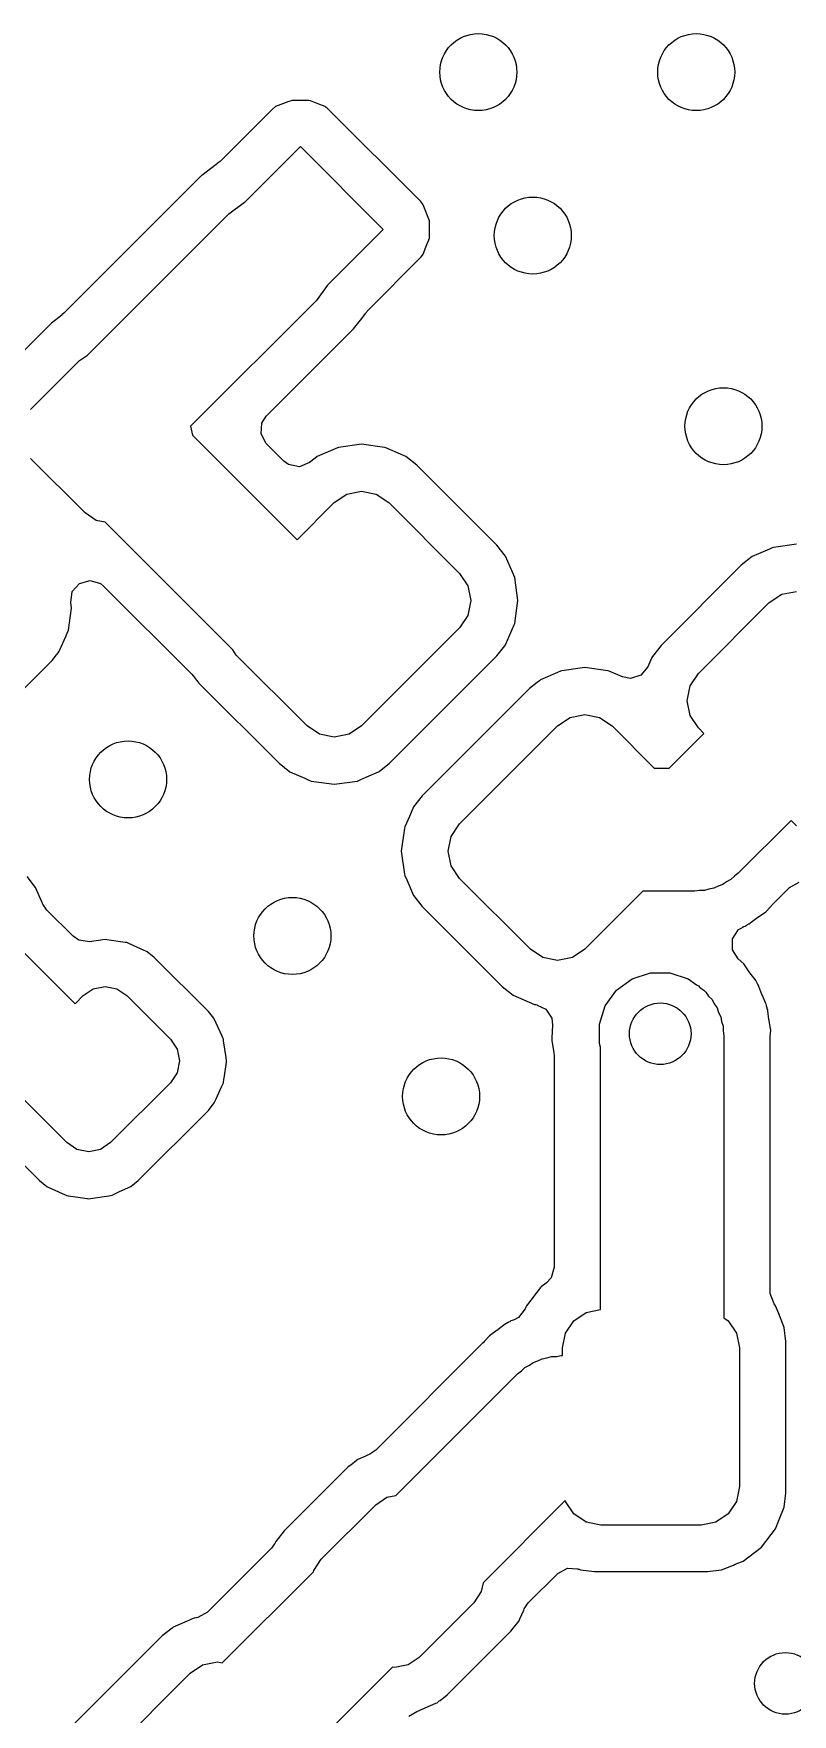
# Model space of a CAD drawing. Extents: x 4.14 to 8.85, y -5.31 to -1.77.
# Drawn here: x 6.0959 to 6.2898, y -4.1699 to -3.7404 of the extents above; entities that cross this region are included whole.
import ezdxf

# ---------------------------------------------------------------- set-up
doc = ezdxf.new("R2010")
doc.units = 0
doc.header["$MEASUREMENT"] = 0
doc.layers.add('BLACK', color=7, linetype='CONTINUOUS')

msp = doc.modelspace()

# ---------------------------------------------------------------- linework, layer by layer
at = {"layer": 'BLACK', "linetype": 'CONTINUOUS'}
for p, q in [((6.16112, -3.75774), (6.1577, -3.75906)), ((6.16139, -3.75764), (6.16112, -3.75774)), ((6.16182, -3.75747), (6.16139, -3.75764)), ((6.16403, -3.75747), (6.16182, -3.75747)), ((6.16576, -3.75747), (6.16403, -3.75747)), ((6.16622, -3.75747), (6.16576, -3.75747)), ((6.16576, -3.75747), (6.16576, -3.75747)), ((6.16665, -3.75763), (6.16622, -3.75747)), ((6.16873, -3.75844), (6.16665, -3.75763)), ((6.16665, -3.75763), (6.16665, -3.75763)), ((6.15691, -3.7597), (6.14353, -3.77307)), ((6.1577, -3.75906), (6.15691, -3.7597)), ((6.17034, -3.75905), (6.16873, -3.75844)), ((6.17063, -3.75928), (6.17034, -3.75905)), ((6.17092, -3.75951), (6.17063, -3.75928)), ((6.17115, -3.7597), (6.17092, -3.75951)), ((6.1948, -3.78334), (6.17115, -3.7597)), ((6.14982, -3.78352), (6.16403, -3.7693)), ((6.16403, -3.7693), (6.18519, -3.79046)), ((6.14255, -3.77383), (6.13884, -3.77668)), ((6.14257, -3.77381), (6.14255, -3.77383)), ((6.14255, -3.77383), (6.14255, -3.77383)), ((6.14258, -3.77381), (6.14257, -3.77381)), ((6.14279, -3.77365), (6.14258, -3.77381)), ((6.14353, -3.77307), (6.14279, -3.77365)), ((6.14279, -3.77365), (6.14279, -3.77365)), ((6.13871, -3.77677), (6.1036, -3.81189)), ((6.13884, -3.77668), (6.13871, -3.77677)), ((6.14579, -3.78643), (6.14978, -3.78353)), ((6.14978, -3.78353), (6.14982, -3.78352)), ((6.19543, -3.78414), (6.1948, -3.78334)), ((6.10963, -3.82259), (6.14579, -3.78643)), ((6.19702, -3.78825), (6.19543, -3.78414)), ((6.18519, -3.79046), (6.17097, -3.80468)), ((6.19702, -3.78959), (6.19702, -3.78825)), ((6.19702, -3.79191), (6.19702, -3.78959)), ((6.19702, -3.79266), (6.19702, -3.79191)), ((6.19521, -3.79706), (6.19544, -3.79677)), ((6.19544, -3.79677), (6.19638, -3.79431)), ((6.19638, -3.79431), (6.19686, -3.79308)), ((6.19686, -3.79308), (6.19702, -3.79266)), ((6.19686, -3.79308), (6.19686, -3.79308)), ((6.18142, -3.81096), (6.1948, -3.79758)), ((6.1948, -3.79758), (6.19489, -3.79746)), ((6.19489, -3.79746), (6.19521, -3.79706)), ((6.17096, -3.80471), (6.16807, -3.8087)), ((6.17097, -3.80468), (6.17096, -3.80471)), ((6.16807, -3.8087), (6.13599, -3.84077)), ((6.10306, -3.81234), (6.10039, -3.81444)), ((6.1036, -3.81189), (6.10305, -3.81232)), ((6.10305, -3.81232), (6.10306, -3.81234)), ((6.17761, -3.81588), (6.17939, -3.81362)), ((6.17939, -3.81362), (6.18051, -3.81219)), ((6.18051, -3.81219), (6.18069, -3.81195)), ((6.18051, -3.81219), (6.18051, -3.81219)), ((6.18069, -3.81195), (6.18076, -3.8118)), ((6.18076, -3.8118), (6.18142, -3.81096)), ((6.10028, -3.81454), (6.09649, -3.81833)), ((6.10039, -3.81444), (6.10028, -3.81454)), ((6.15533, -3.83816), (6.17751, -3.81598)), ((6.17751, -3.81598), (6.17761, -3.81588)), ((6.17751, -3.81598), (6.17751, -3.81598)), ((6.09649, -3.81833), (6.08559, -3.82924)), ((6.09509, -3.83647), (6.10762, -3.82394)), ((6.10762, -3.82394), (6.10963, -3.82259)), ((6.15419, -3.83994), (6.15533, -3.83816)), ((6.13599, -3.84077), (6.13644, -3.84302)), ((6.13644, -3.84302), (6.16319, -3.86977)), ((6.15399, -3.84272), (6.15419, -3.83994)), ((6.15533, -3.84518), (6.15399, -3.84272)), ((6.1598, -3.84965), (6.15533, -3.84518)), ((6.1729, -3.84653), (6.16834, -3.8485)), ((6.17348, -3.84628), (6.1729, -3.84653)), ((6.17379, -3.84614), (6.17348, -3.84628)), ((6.17348, -3.84628), (6.17348, -3.84628)), ((6.17967, -3.84534), (6.17379, -3.84614)), ((6.18555, -3.84614), (6.17967, -3.84534)), ((6.18586, -3.84628), (6.18555, -3.84614)), ((6.18708, -3.8468), (6.18586, -3.84628)), ((6.18586, -3.84628), (6.18586, -3.84628)), ((6.191, -3.8485), (6.18708, -3.8468)), ((6.10901, -3.86291), (6.09509, -3.84899)), ((6.16103, -3.85055), (6.1598, -3.84965)), ((6.16377, -3.85108), (6.16103, -3.85055)), ((6.16637, -3.85004), (6.16377, -3.85108)), ((6.1678, -3.84892), (6.16637, -3.85004)), ((6.16834, -3.8485), (6.1678, -3.84892)), ((6.1938, -3.8507), (6.191, -3.8485)), ((6.21428, -3.87117), (6.1938, -3.8507)), ((6.16319, -3.86977), (6.17271, -3.86025)), ((6.17271, -3.86025), (6.1759, -3.85812)), ((6.1759, -3.85812), (6.17967, -3.85737)), ((6.17967, -3.85737), (6.18344, -3.85812)), ((6.18344, -3.85812), (6.18663, -3.86025)), ((6.18663, -3.86025), (6.20472, -3.87835)), ((6.11188, -3.86483), (6.10901, -3.86291)), ((6.11417, -3.86529), (6.11188, -3.86483)), ((6.14674, -3.89787), (6.11417, -3.86529)), ((6.21648, -3.87398), (6.21428, -3.87117)), ((6.21884, -3.87942), (6.21648, -3.87398)), ((6.27949, -3.87407), (6.27669, -3.87627)), ((6.28392, -3.87215), (6.27949, -3.87407)), ((6.28463, -3.87185), (6.28392, -3.87215)), ((6.28494, -3.87172), (6.28463, -3.87185)), ((6.28463, -3.87185), (6.28463, -3.87185)), ((6.29082, -3.87091), (6.28494, -3.87172)), ((6.20472, -3.87835), (6.20686, -3.88154)), ((6.27669, -3.87627), (6.25621, -3.89675)), ((6.10574, -3.88302), (6.10759, -3.88092)), ((6.10759, -3.88092), (6.11028, -3.88015)), ((6.11028, -3.88015), (6.11295, -3.88095)), ((6.11295, -3.88095), (6.11375, -3.8816)), ((6.11375, -3.8816), (6.13625, -3.9041)), ((6.20686, -3.88154), (6.20761, -3.88531)), ((6.21964, -3.88531), (6.21884, -3.87942)), ((6.10533, -3.88578), (6.10574, -3.88302)), ((6.10553, -3.88727), (6.10533, -3.88578)), ((6.20761, -3.88531), (6.20686, -3.88907)), ((6.21884, -3.89119), (6.21964, -3.88531)), ((6.26577, -3.90392), (6.28386, -3.88583)), ((6.28386, -3.88583), (6.28705, -3.88369)), ((6.28705, -3.88369), (6.29082, -3.88294)), ((6.10476, -3.89289), (6.10553, -3.88727)), ((6.20686, -3.88907), (6.20472, -3.89227)), ((6.2187, -3.8915), (6.21884, -3.89119)), ((6.10251, -3.89809), (6.10408, -3.89447)), ((6.10408, -3.89447), (6.10445, -3.8936)), ((6.10445, -3.8936), (6.10476, -3.89289)), ((6.20472, -3.89227), (6.17967, -3.91732)), ((6.21648, -3.89664), (6.21811, -3.89288)), ((6.21811, -3.89288), (6.2187, -3.8915)), ((6.2187, -3.8915), (6.2187, -3.8915)), ((6.10056, -3.90058), (6.10168, -3.89915)), ((6.10168, -3.89915), (6.10184, -3.89895)), ((6.10184, -3.89895), (6.1023, -3.89836)), ((6.1023, -3.89836), (6.10251, -3.89809)), ((6.14765, -3.89923), (6.14674, -3.89787)), ((6.16575, -3.91732), (6.14765, -3.89923)), ((6.18684, -3.92688), (6.21428, -3.89944)), ((6.21428, -3.89944), (6.21627, -3.8969)), ((6.21627, -3.8969), (6.21628, -3.89689)), ((6.21628, -3.89689), (6.21648, -3.89664)), ((6.21628, -3.89689), (6.21628, -3.89689)), ((6.25389, -3.89984), (6.25285, -3.90223)), ((6.25401, -3.89955), (6.25389, -3.89984)), ((6.25389, -3.89984), (6.25389, -3.89984)), ((6.25621, -3.89675), (6.25401, -3.89955)), ((6.08561, -3.91556), (6.10041, -3.90076)), ((6.10041, -3.90076), (6.10051, -3.90065)), ((6.10051, -3.90065), (6.10056, -3.90058)), ((6.10051, -3.90065), (6.10051, -3.90065)), ((6.13625, -3.9041), (6.13664, -3.90454)), ((6.22973, -3.9037), (6.22541, -3.90557)), ((6.23055, -3.90335), (6.22973, -3.9037)), ((6.23086, -3.90321), (6.23055, -3.90335)), ((6.23055, -3.90335), (6.23055, -3.90335)), ((6.23674, -3.90241), (6.23086, -3.90321)), ((6.24262, -3.90321), (6.23674, -3.90241)), ((6.24293, -3.90335), (6.24262, -3.90321)), ((6.24633, -3.90481), (6.24293, -3.90335)), ((6.24293, -3.90335), (6.24293, -3.90335)), ((6.25285, -3.90223), (6.25106, -3.90438)), ((6.26363, -3.90712), (6.26577, -3.90392)), ((6.13664, -3.90454), (6.1381, -3.9064)), ((6.1381, -3.9064), (6.15858, -3.92688)), ((6.2226, -3.90777), (6.19517, -3.9352)), ((6.22451, -3.90627), (6.2226, -3.90777)), ((6.22516, -3.90577), (6.22451, -3.90627)), ((6.22541, -3.90557), (6.22516, -3.90577)), ((6.22516, -3.90577), (6.22516, -3.90577)), ((6.2484, -3.90522), (6.24633, -3.90481)), ((6.25106, -3.90438), (6.2484, -3.90522)), ((6.26288, -3.91088), (6.26363, -3.90712)), ((6.26363, -3.91465), (6.26288, -3.91088)), ((6.22978, -3.91732), (6.23297, -3.91519)), ((6.23297, -3.91519), (6.23674, -3.91444)), ((6.23674, -3.91444), (6.24051, -3.91519)), ((6.24051, -3.91519), (6.2437, -3.91732)), ((6.26577, -3.91784), (6.26363, -3.91465)), ((6.16894, -3.91946), (6.16575, -3.91732)), ((6.17271, -3.92021), (6.16894, -3.91946)), ((6.17648, -3.91946), (6.17271, -3.92021)), ((6.17967, -3.91732), (6.17648, -3.91946)), ((6.20472, -3.94238), (6.22978, -3.91732)), ((6.2437, -3.91732), (6.25447, -3.92809)), ((6.2583, -3.92809), (6.26716, -3.91923)), ((6.26716, -3.91923), (6.26577, -3.91784)), ((6.15858, -3.92688), (6.16138, -3.92908)), ((6.16138, -3.92908), (6.16518, -3.93072)), ((6.18105, -3.93037), (6.18404, -3.92908)), ((6.18404, -3.92908), (6.18429, -3.92888)), ((6.18429, -3.92888), (6.18545, -3.92797)), ((6.18545, -3.92797), (6.18684, -3.92688)), ((6.25447, -3.92809), (6.2583, -3.92809)), ((6.16518, -3.93072), (6.16602, -3.93109)), ((6.16602, -3.93109), (6.16683, -3.93143)), ((6.16683, -3.93143), (6.17271, -3.93224)), ((6.17271, -3.93224), (6.17859, -3.93143)), ((6.17859, -3.93143), (6.17946, -3.93106)), ((6.17946, -3.93106), (6.18105, -3.93037)), ((6.19297, -3.938), (6.19191, -3.94047)), ((6.19517, -3.9352), (6.19297, -3.938)), ((6.19191, -3.94047), (6.19075, -3.94313)), ((6.20259, -3.94557), (6.20472, -3.94238)), ((6.28943, -3.9415), (6.27596, -3.95497)), ((6.29082, -3.9429), (6.28943, -3.9415)), ((6.19061, -3.94345), (6.18981, -3.94934)), ((6.19075, -3.94313), (6.19061, -3.94345)), ((6.20184, -3.94934), (6.20259, -3.94557)), ((6.18981, -3.94934), (6.19061, -3.95522)), ((6.20259, -3.9531), (6.20184, -3.94934)), ((6.19061, -3.95522), (6.19075, -3.95553)), ((6.19075, -3.95553), (6.19075, -3.95553)), ((6.19075, -3.95553), (6.19123, -3.95663)), ((6.20472, -3.9563), (6.20259, -3.9531)), ((6.27596, -3.95497), (6.27495, -3.9557)), ((6.09638, -3.9586), (6.09418, -3.9558)), ((6.09796, -3.96226), (6.09638, -3.9586)), ((6.19123, -3.95663), (6.19297, -3.96067)), ((6.22282, -3.97439), (6.20472, -3.9563)), ((6.25154, -3.95959), (6.23674, -3.97439)), ((6.26482, -3.95959), (6.25154, -3.95959)), ((6.26605, -3.95939), (6.26482, -3.95959)), ((6.26729, -3.95939), (6.26605, -3.95939)), ((6.26846, -3.95901), (6.26729, -3.95939)), ((6.26969, -3.95882), (6.26846, -3.95901)), ((6.27079, -3.95825), (6.26969, -3.95882)), ((6.27197, -3.95787), (6.27079, -3.95825)), ((6.27297, -3.95714), (6.27197, -3.95787)), ((6.27408, -3.95658), (6.27297, -3.95714)), ((6.27495, -3.9557), (6.27408, -3.95658)), ((6.285, -3.96266), (6.28906, -3.9586)), ((6.28906, -3.9586), (6.29152, -3.95726)), ((6.09803, -3.96242), (6.09796, -3.96226)), ((6.09815, -3.9627), (6.09803, -3.96242)), ((6.09823, -3.96287), (6.09815, -3.9627)), ((6.09927, -3.96441), (6.09823, -3.96287)), ((6.19297, -3.96067), (6.19517, -3.96347)), ((6.19517, -3.96347), (6.21564, -3.98395)), ((6.28319, -3.96468), (6.28481, -3.96287)), ((6.28481, -3.96287), (6.285, -3.96266)), ((6.10594, -3.97107), (6.09927, -3.96441)), ((6.27715, -3.9687), (6.27741, -3.96856)), ((6.27741, -3.96856), (6.27769, -3.96846)), ((6.27769, -3.96846), (6.27794, -3.96829)), ((6.27794, -3.96829), (6.27806, -3.96823)), ((6.27806, -3.96823), (6.27857, -3.96794)), ((6.27857, -3.96794), (6.27869, -3.96787)), ((6.27869, -3.96787), (6.27896, -3.96775)), ((6.27896, -3.96775), (6.27928, -3.96751)), ((6.27928, -3.96751), (6.28094, -3.96624)), ((6.28094, -3.96624), (6.28115, -3.96609)), ((6.28115, -3.96609), (6.28295, -3.96485)), ((6.28295, -3.96485), (6.28319, -3.96468)), ((6.28295, -3.96485), (6.28295, -3.96485)), ((6.08737, -3.96924), (6.10647, -3.98833)), ((6.10738, -3.97207), (6.10594, -3.97107)), ((6.11015, -3.97247), (6.10738, -3.97207)), ((6.11412, -3.9719), (6.11015, -3.97247)), ((6.11453, -3.97196), (6.11412, -3.9719)), ((6.11929, -3.97264), (6.11453, -3.97196)), ((6.11936, -3.97265), (6.11929, -3.97264)), ((6.11929, -3.97264), (6.11929, -3.97264)), ((6.11971, -3.9727), (6.11936, -3.97265)), ((6.11936, -3.97265), (6.11936, -3.97265)), ((6.12003, -3.97285), (6.11971, -3.9727)), ((6.12129, -3.97342), (6.12003, -3.97285)), ((6.12003, -3.97285), (6.12003, -3.97285)), ((6.27446, -3.97451), (6.2745, -3.97171)), ((6.2745, -3.97171), (6.27604, -3.96938)), ((6.27604, -3.96938), (6.27716, -3.96873)), ((6.27716, -3.96873), (6.27715, -3.9687)), ((6.12408, -3.97469), (6.12129, -3.97342)), ((6.12451, -3.97489), (6.12408, -3.97469)), ((6.12485, -3.97504), (6.12451, -3.97489)), ((6.12451, -3.97489), (6.12451, -3.97489)), ((6.12669, -3.97652), (6.12485, -3.97504)), ((6.12674, -3.97656), (6.12669, -3.97652)), ((6.14051, -3.99033), (6.12674, -3.97656)), ((6.22601, -3.97653), (6.22282, -3.97439)), ((6.22978, -3.97728), (6.22601, -3.97653)), ((6.23355, -3.97653), (6.22978, -3.97728)), ((6.23674, -3.97439), (6.23355, -3.97653)), ((6.27594, -3.97688), (6.27446, -3.97451)), ((6.27734, -3.97813), (6.27594, -3.97688)), ((6.24885, -3.98197), (6.25354, -3.98045)), ((6.25354, -3.98045), (6.25846, -3.98045)), ((6.25846, -3.98045), (6.26315, -3.98197)), ((6.27875, -3.98018), (6.27734, -3.97813)), ((6.2789, -3.98039), (6.27875, -3.98018)), ((6.28023, -3.98212), (6.2789, -3.98039)), ((6.10855, -3.98624), (6.11111, -3.98453)), ((6.11111, -3.98453), (6.11412, -3.98394)), ((6.11412, -3.98394), (6.11713, -3.98453)), ((6.11713, -3.98453), (6.11969, -3.98624)), ((6.21564, -3.98395), (6.21845, -3.98615)), ((6.24197, -3.98885), (6.24486, -3.98486)), ((6.24486, -3.98486), (6.24885, -3.98197)), ((6.26315, -3.98197), (6.26528, -3.98352)), ((6.26528, -3.98352), (6.26576, -3.98376)), ((6.26576, -3.98376), (6.26613, -3.98414)), ((6.26613, -3.98414), (6.26714, -3.98486)), ((6.26714, -3.98486), (6.26764, -3.98536)), ((6.26764, -3.98536), (6.26836, -3.98637)), ((6.28041, -3.98236), (6.28023, -3.98212)), ((6.28053, -3.98263), (6.28041, -3.98236)), ((6.2806, -3.98275), (6.28053, -3.98263)), ((6.28089, -3.98326), (6.2806, -3.98275)), ((6.28095, -3.98338), (6.28089, -3.98326)), ((6.28112, -3.98363), (6.28095, -3.98338)), ((6.28123, -3.98391), (6.28112, -3.98363)), ((6.282, -3.98595), (6.28123, -3.98391)), ((6.28123, -3.98391), (6.28123, -3.98391)), ((6.10647, -3.98833), (6.10855, -3.98624)), ((6.11969, -3.98624), (6.13082, -3.99738)), ((6.21845, -3.98615), (6.2239, -3.9885)), ((6.2239, -3.9885), (6.22423, -3.98855)), ((6.22423, -3.98855), (6.22456, -3.98864)), ((6.22456, -3.98864), (6.22454, -3.98869)), ((6.22454, -3.98869), (6.22678, -3.98969)), ((6.22678, -3.98969), (6.22831, -3.99204)), ((6.24045, -3.99354), (6.24197, -3.98885)), ((6.26836, -3.98637), (6.26924, -3.98724)), ((6.26924, -3.98724), (6.2698, -3.98835)), ((6.2698, -3.98835), (6.27053, -3.98935)), ((6.27053, -3.98935), (6.27091, -3.99053)), ((6.2821, -3.98619), (6.282, -3.98595)), ((6.28292, -3.98808), (6.2821, -3.98619)), ((6.2831, -3.98847), (6.28292, -3.98808)), ((6.28315, -3.98876), (6.2831, -3.98847)), ((6.28319, -3.98889), (6.28315, -3.98876)), ((6.28334, -3.98946), (6.28319, -3.98889)), ((6.28337, -3.98959), (6.28334, -3.98946)), ((6.28348, -3.98987), (6.28337, -3.98959)), ((6.28352, -3.99017), (6.28348, -3.98987)), ((6.14188, -3.99204), (6.14051, -3.99033)), ((6.14203, -3.99222), (6.14188, -3.99204)), ((6.14402, -3.99661), (6.14203, -3.99222)), ((6.22851, -3.9938), (6.22829, -3.99704)), ((6.22831, -3.99204), (6.22851, -3.9938)), ((6.24045, -3.99846), (6.24045, -3.99354)), ((6.27091, -3.99053), (6.27148, -3.99163)), ((6.27148, -3.99163), (6.27167, -3.99286)), ((6.27167, -3.99286), (6.27205, -3.99404)), ((6.27205, -3.99404), (6.27205, -3.99528)), ((6.28378, -3.99234), (6.28352, -3.99017)), ((6.28352, -3.99017), (6.28352, -3.99017)), ((6.28382, -3.9926), (6.28378, -3.99234)), ((6.2841, -3.99422), (6.28382, -3.9926)), ((6.28424, -3.99505), (6.2841, -3.99422)), ((6.13082, -3.99738), (6.13253, -3.99993)), ((6.14422, -3.99704), (6.14402, -3.99661)), ((6.14436, -3.99736), (6.14422, -3.99704)), ((6.14439, -3.99752), (6.14436, -3.99736)), ((6.14442, -3.99777), (6.14439, -3.99752)), ((6.14473, -3.9999), (6.14442, -3.99777)), ((6.14442, -3.99777), (6.14442, -3.99777)), ((6.22829, -3.99704), (6.22826, -3.99745)), ((6.22826, -3.99745), (6.22831, -3.99775)), ((6.22831, -3.99775), (6.22831, -3.99775)), ((6.22831, -3.99775), (6.22885, -4.00084)), ((6.24075, -3.99941), (6.24045, -3.99846)), ((6.27205, -3.99528), (6.27225, -3.9965)), ((6.27225, -3.9965), (6.27225, -4.06855)), ((6.28408, -3.99763), (6.28409, -3.99729)), ((6.28408, -4.062), (6.28408, -3.99763)), ((6.28409, -3.99729), (6.28414, -3.9966)), ((6.28414, -3.9966), (6.28424, -3.99505)), ((6.13253, -3.99993), (6.13313, -4.00295)), ((6.14504, -4.00209), (6.14473, -3.9999)), ((6.14505, -4.00214), (6.14504, -4.00209)), ((6.14516, -4.00295), (6.14505, -4.00214)), ((6.22885, -4.00084), (6.22892, -4.00169)), ((6.22892, -4.00169), (6.22892, -4.05566)), ((6.24075, -4.06646), (6.24075, -3.99941)), ((6.13253, -4.00596), (6.13082, -4.00851)), ((6.13313, -4.00295), (6.13253, -4.00596)), ((6.14453, -4.00735), (6.14511, -4.00329)), ((6.14511, -4.00329), (6.14516, -4.00295)), ((6.13082, -4.00851), (6.11551, -4.02382)), ((6.14249, -4.01266), (6.14389, -4.00958)), ((6.14389, -4.00958), (6.14436, -4.00853)), ((6.14436, -4.00853), (6.14451, -4.0075)), ((6.14451, -4.0075), (6.14453, -4.00735)), ((6.10438, -4.02382), (6.09324, -4.01269)), ((6.12256, -4.03351), (6.14051, -4.01556)), ((6.14051, -4.01556), (6.14203, -4.01367)), ((6.14203, -4.01367), (6.14218, -4.01333)), ((6.14218, -4.01333), (6.14249, -4.01266)), ((6.08356, -4.01974), (6.09733, -4.03351)), ((6.10693, -4.02553), (6.10438, -4.02382)), ((6.11551, -4.02382), (6.11296, -4.02553)), ((6.10995, -4.02613), (6.10693, -4.02553)), ((6.11296, -4.02553), (6.10995, -4.02613)), ((6.09733, -4.03351), (6.09922, -4.03503)), ((6.09922, -4.03503), (6.09955, -4.03518)), ((6.09955, -4.03518), (6.09955, -4.03518)), ((6.09955, -4.03518), (6.10392, -4.03716)), ((6.10392, -4.03716), (6.10436, -4.03736)), ((6.11553, -4.03736), (6.1159, -4.0372)), ((6.1159, -4.0372), (6.11784, -4.03631)), ((6.11784, -4.03631), (6.12067, -4.03503)), ((6.12067, -4.03503), (6.12072, -4.03499)), ((6.12072, -4.03499), (6.12256, -4.03351)), ((6.10436, -4.03736), (6.10471, -4.03741)), ((6.10471, -4.03741), (6.10471, -4.03741)), ((6.10471, -4.03741), (6.10477, -4.03742)), ((6.10477, -4.03742), (6.10477, -4.03742)), ((6.10477, -4.03742), (6.10953, -4.0381)), ((6.10953, -4.0381), (6.1096, -4.03811)), ((6.1096, -4.03811), (6.10995, -4.03816)), ((6.10995, -4.03816), (6.11036, -4.0381)), ((6.11036, -4.0381), (6.11512, -4.03742)), ((6.11512, -4.03742), (6.11518, -4.03741)), ((6.11512, -4.03742), (6.11512, -4.03742)), ((6.11518, -4.03741), (6.11553, -4.03736)), ((6.11518, -4.03741), (6.11518, -4.03741)), ((6.22813, -4.05835), (6.22696, -4.05962)), ((6.22892, -4.05566), (6.22813, -4.05835)), ((6.22538, -4.06081), (6.22179, -4.06554)), ((6.22565, -4.06061), (6.22538, -4.06081)), ((6.2257, -4.06057), (6.22565, -4.06061)), ((6.22565, -4.06061), (6.22565, -4.06061)), ((6.22651, -4.05996), (6.2257, -4.06057)), ((6.22696, -4.05962), (6.22651, -4.05996)), ((6.28409, -4.06239), (6.28408, -4.062)), ((6.28509, -4.065), (6.28409, -4.06239)), ((6.22151, -4.06626), (6.21979, -4.06846)), ((6.22167, -4.06586), (6.22151, -4.06626)), ((6.22179, -4.06554), (6.22167, -4.06586)), ((6.22167, -4.06586), (6.22167, -4.06586)), ((6.23389, -4.06932), (6.23708, -4.06719)), ((6.23708, -4.06719), (6.24075, -4.06646)), ((6.2853, -4.06527), (6.28509, -4.065)), ((6.2855, -4.06554), (6.2853, -4.06527)), ((6.2853, -4.06527), (6.2853, -4.06527)), ((6.2862, -4.06732), (6.2855, -4.06554)), ((6.28769, -4.07107), (6.2862, -4.06732)), ((6.21459, -4.0716), (6.21438, -4.07175)), ((6.2146, -4.07159), (6.21459, -4.0716)), ((6.21636, -4.07024), (6.2146, -4.07159)), ((6.2146, -4.07159), (6.2146, -4.07159)), ((6.21656, -4.07009), (6.21636, -4.07024)), ((6.21683, -4.06997), (6.21656, -4.07009)), ((6.21688, -4.06995), (6.21683, -4.06997)), ((6.21683, -4.06997), (6.21683, -4.06997)), ((6.21717, -4.06978), (6.21688, -4.06995)), ((6.21724, -4.06973), (6.21717, -4.06978)), ((6.21754, -4.06958), (6.21724, -4.06973)), ((6.21783, -4.06938), (6.21754, -4.06958)), ((6.21813, -4.06926), (6.21783, -4.06938)), ((6.21865, -4.06907), (6.21813, -4.06926)), ((6.21979, -4.06846), (6.21865, -4.06907)), ((6.23176, -4.07252), (6.23389, -4.06932)), ((6.27225, -4.06855), (6.2734, -4.06932)), ((6.2734, -4.06932), (6.27553, -4.07252)), ((6.28811, -4.0746), (6.28769, -4.07107)), ((6.21052, -4.07518), (6.18329, -4.10241)), ((6.21072, -4.07497), (6.21052, -4.07518)), ((6.2111, -4.07453), (6.21072, -4.07497)), ((6.2112, -4.07442), (6.2111, -4.07453)), ((6.21233, -4.07316), (6.2112, -4.07442)), ((6.21436, -4.07177), (6.21233, -4.07316)), ((6.21438, -4.07175), (6.21436, -4.07177)), ((6.21436, -4.07177), (6.21436, -4.07177)), ((6.23101, -4.07628), (6.23176, -4.07252)), ((6.27553, -4.07252), (6.27628, -4.07628)), ((6.28811, -4.1134), (6.28811, -4.0746)), ((6.22255, -4.0807), (6.22355, -4.07997)), ((6.22355, -4.07997), (6.22473, -4.07959)), ((6.22473, -4.07959), (6.22583, -4.07902)), ((6.22583, -4.07902), (6.22706, -4.07883)), ((6.22706, -4.07883), (6.22824, -4.07845)), ((6.22824, -4.07845), (6.22948, -4.07845)), ((6.22948, -4.07845), (6.2307, -4.07825)), ((6.2307, -4.07825), (6.23101, -4.07825)), ((6.23101, -4.07825), (6.23101, -4.07628)), ((6.27628, -4.07628), (6.27628, -4.11172)), ((6.18844, -4.11399), (6.21956, -4.08286)), ((6.21956, -4.08286), (6.22057, -4.08214)), ((6.22057, -4.08214), (6.22144, -4.08126)), ((6.22144, -4.08126), (6.22255, -4.0807)), ((6.17836, -4.10505), (6.1769, -4.10619)), ((6.17873, -4.10476), (6.17836, -4.10505)), ((6.17993, -4.10424), (6.17873, -4.10476)), ((6.18054, -4.10398), (6.17993, -4.10424)), ((6.18086, -4.10384), (6.18054, -4.10398)), ((6.18175, -4.10346), (6.18086, -4.10384)), ((6.18329, -4.10241), (6.18175, -4.10346)), ((6.17605, -4.10686), (6.15986, -4.12305)), ((6.17653, -4.10649), (6.17605, -4.10686)), ((6.1769, -4.10619), (6.17653, -4.10649)), ((6.18328, -4.11636), (6.18616, -4.11444)), ((6.18616, -4.11444), (6.18844, -4.11399)), ((6.27628, -4.11172), (6.27553, -4.11548)), ((6.28769, -4.11693), (6.28811, -4.1134)), ((6.16936, -4.13028), (6.18328, -4.11636)), ((6.23171, -4.11526), (6.21071, -4.13626)), ((6.23176, -4.11548), (6.23171, -4.11526)), ((6.23389, -4.11868), (6.23176, -4.11548)), ((6.23708, -4.12081), (6.23389, -4.11868)), ((6.2734, -4.11868), (6.27021, -4.12081)), ((6.27553, -4.11548), (6.2734, -4.11868)), ((6.28644, -4.12008), (6.28769, -4.11693)), ((6.15986, -4.12305), (6.15776, -4.12573)), ((6.24085, -4.12156), (6.23708, -4.12081)), ((6.26644, -4.12156), (6.24085, -4.12156)), ((6.27021, -4.12081), (6.26644, -4.12156)), ((6.28191, -4.12719), (6.2855, -4.12246)), ((6.2855, -4.12246), (6.28644, -4.12008)), ((6.15663, -4.12748), (6.14028, -4.14382)), ((6.15738, -4.12637), (6.15663, -4.12748)), ((6.15742, -4.1264), (6.15738, -4.12637)), ((6.15761, -4.12607), (6.15742, -4.1264)), ((6.15776, -4.12573), (6.15761, -4.12607)), ((6.27718, -4.13078), (6.28191, -4.12719)), ((6.16744, -4.13316), (6.16936, -4.13028)), ((6.27166, -4.13296), (6.27469, -4.13176)), ((6.27469, -4.13176), (6.27519, -4.13156)), ((6.27519, -4.13156), (6.27718, -4.13078)), ((6.14406, -4.15677), (6.16738, -4.13345)), ((6.16738, -4.13345), (6.16744, -4.13316)), ((6.22229, -4.14141), (6.22982, -4.13388)), ((6.22982, -4.13388), (6.23228, -4.13254)), ((6.23228, -4.13254), (6.2349, -4.13275)), ((6.2349, -4.13275), (6.235, -4.13275)), ((6.235, -4.13275), (6.23505, -4.13277)), ((6.23505, -4.13277), (6.23516, -4.13277)), ((6.23516, -4.13277), (6.23528, -4.13282)), ((6.23528, -4.13282), (6.23528, -4.13282)), ((6.23528, -4.13282), (6.23563, -4.13296)), ((6.23563, -4.13296), (6.23917, -4.13339)), ((6.23917, -4.13339), (6.26812, -4.13339)), ((6.26812, -4.13339), (6.27166, -4.13296)), ((6.21026, -4.13854), (6.20834, -4.14142)), ((6.21071, -4.13626), (6.21026, -4.13854)), ((6.14028, -4.14382), (6.13783, -4.14516)), ((6.20834, -4.14142), (6.19442, -4.15534)), ((6.22013, -4.14553), (6.2211, -4.14329)), ((6.2211, -4.14329), (6.22124, -4.14295)), ((6.22124, -4.14295), (6.22229, -4.14141)), ((6.13123, -4.14785), (6.12868, -4.14985)), ((6.13148, -4.14766), (6.13123, -4.14785)), ((6.13123, -4.14785), (6.13123, -4.14785)), ((6.13571, -4.14583), (6.13148, -4.14766)), ((6.13607, -4.14567), (6.13571, -4.14583)), ((6.13662, -4.14543), (6.13607, -4.14567)), ((6.13693, -4.1453), (6.13662, -4.14543)), ((6.13662, -4.14543), (6.13662, -4.14543)), ((6.13733, -4.14524), (6.13693, -4.1453)), ((6.13745, -4.14523), (6.13733, -4.14524)), ((6.13733, -4.14524), (6.13733, -4.14524)), ((6.13783, -4.14516), (6.13745, -4.14523)), ((6.20165, -4.16484), (6.21784, -4.14865)), ((6.21784, -4.14865), (6.21994, -4.14597)), ((6.21994, -4.14597), (6.22013, -4.14553)), ((6.12868, -4.14985), (6.09985, -4.17868)), ((6.13586, -4.15941), (6.13905, -4.15728)), ((6.13905, -4.15728), (6.14282, -4.15653)), ((6.14282, -4.15653), (6.14406, -4.15677)), ((6.19154, -4.15726), (6.18815, -4.15793)), ((6.19442, -4.15534), (6.19154, -4.15726)), ((6.10941, -4.18586), (6.13586, -4.15941)), ((6.18756, -4.15781), (6.16633, -4.17905)), ((6.18815, -4.15793), (6.18756, -4.15781)), ((6.19974, -4.16633), (6.20151, -4.16495)), ((6.20151, -4.16495), (6.20165, -4.16484)), ((6.19174, -4.17037), (6.19376, -4.16919)), ((6.19376, -4.16919), (6.19377, -4.16919)), ((6.19377, -4.16919), (6.19863, -4.16708)), ((6.19863, -4.16708), (6.19897, -4.16694)), ((6.19897, -4.16694), (6.19927, -4.1667)), ((6.19927, -4.1667), (6.19954, -4.16649)), ((6.19927, -4.1667), (6.19927, -4.1667)), ((6.19954, -4.16649), (6.19974, -4.16633))]:
    msp.add_line(p, q, dxfattribs=at)
at = {"layer": 'BLACK'}
for centre, radius in [((6.20952, -3.75026), 0.00984), ((6.2652, -3.75026), 0.00984), ((6.22344, -3.79202), 0.00984), ((6.27216, -3.84074), 0.00984), ((6.12, -3.931), 0.00984), ((6.162, -3.971), 0.00984), ((6.256, -3.996), 0.00787), ((6.2, -4.012), 0.00984), ((6.288, -4.162), 0.00787)]:
    msp.add_circle(centre, radius, dxfattribs=at)

doc.saveas('drawing.dxf')
